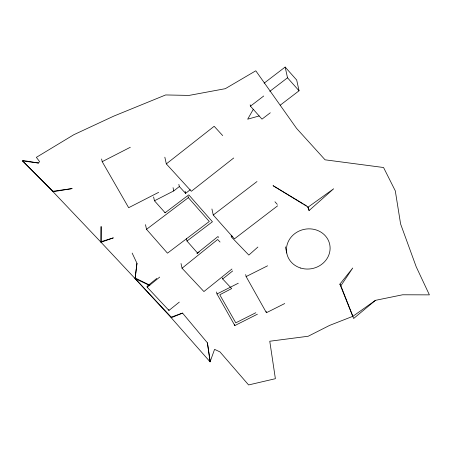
<?xml version="1.0" encoding="UTF-8"?>
<svg xmlns="http://www.w3.org/2000/svg" width="452" height="452" viewBox="0 0 452 452"><rect width="100%" height="100%" fill="white"/><g stroke="black" fill="none" stroke-linecap="round" stroke-linejoin="round"><path stroke-width="0.68" d="M101.214 241.634L113.333 237.871L101.039 242.278L101.101 226.616L101.039 242.278L171.229 317.134L171.223 317.739L210.084 361.832L214.576 349.356L219.994 351.922L248.606 384.94L275.381 378.697L269.765 341.243L308.196 336.243L329.621 325.395L352.865 316.31L375.476 300.337L402.608 294.783L429.4 294.868L416.213 266.799L400.602 223.977L395.297 190.857L383.562 167.517L325.073 159.816L296.585 128.402L255.792 70.794L225.316 88.682L189.06 95.412L165.658 94.948L113.706 116.147L73.845 134.702L36.352 157.352L39.561 161.562L38.499 163.036L22.6 160.957L22.713 160.437L38.499 163.036M210.203 361.312L207.417 342.842L182.535 313.089L171.223 317.739L135.097 278.596L136.967 263.296L132.148 253.075M136.967 263.296L135.097 278.596L149.736 285.511M253.289 109.339L247.673 119.187L259.165 115.949M352.865 316.31L340.864 285.777L352.746 268.013L339.881 284.144L353.645 318.485L375.476 300.337M257.877 247.052L248.837 255.075L231.294 236.871L232.238 236.147M307.733 206.999L309.083 210.542L333.655 188.789L308.111 207.129L273.048 185.665L303.275 203.863M156.782 278.426L147.007 286.348L147.199 287.218L168.952 310.434L179.308 302.111M147.199 287.218L159.692 277.099M196.914 253.702L199.089 251.945M231.932 269.03L203.914 291.551L182.049 268.217L217.649 239.503L220.039 242.04M186.388 238.306L186.981 241.023L197.496 252.99L217.949 236.549L218.723 237.368M255.821 312.733L235.786 322.835L219.779 294.783L231.673 288.568L222.689 278.98L232.707 270.929M233.712 157.991L191.354 191.281L166.313 163.895L214.175 126.283L222.678 135.583M186.981 241.023L212.423 221.757L188.778 194.846L165.116 212.768L154.454 200.79L173.766 190.919L179.331 186.546L178.851 184.371M179.331 186.546L185.58 193.383L190.252 189.71M264.137 83.145L285.155 67.06L296.687 80.038L299.049 90.779L280.246 105.169M270.29 112.785L261.99 119.136L250.459 106.158L263.731 95.999M269.816 91.344L287.512 77.8L285.155 67.06M277.618 205.829L234.435 238.865L213.248 215.011L256.99 181.546M231.752 235.503L231.108 235.995L231.836 236.758M188.348 197.648L209.299 221.491L167.472 253.176L146.521 229.333L188.348 197.648L188.055 196.309M158.641 192.354L128.656 207.711L102.203 161.669L130.312 147.273M257.386 314.202L234.842 325.57L216.994 293.964L238.283 283.229M284.726 303.535L266.426 312.716L246.125 276.573L267.578 265.81M171.229 317.134L182.535 313.089M52.986 191.264L72.145 188.586L53.042 191.733L22.6 160.957L52.986 191.264L53.042 191.733L101.039 242.278M135.306 278.076L149.861 285.206M304.484 204.592L306.298 205.683M287.512 77.8L299.049 90.779M274.957 201.773L277.257 204.366M339.881 284.144L340.864 285.777M308.111 207.129L309.083 210.542M285.398 246.894L286.749 253.018M250.165 104.813L250.459 106.158M266.132 311.377L266.426 312.716M245.685 274.567L246.125 276.573M211.92 208.982L213.248 215.011M234.548 324.231L234.842 325.57M222.452 277.89L222.689 278.98M216.553 291.958L216.994 293.964M185.1 191.207L185.58 193.383M197.377 252.442L197.496 252.99M173.048 187.653L173.766 190.919M164.839 157.194L166.313 163.895M181.02 263.527L182.049 268.217M164.997 212.225L165.116 212.768M153.612 196.982L154.454 200.79M168.76 309.563L168.952 310.434M145.487 224.644L146.521 229.333M101.615 158.991L102.203 161.669M207.417 342.842L210.084 361.832M300.625 268.042A21.916 20.018 -12.4 0 0 329.813 244.899A21.916 20.018 -12.4 0 0 294.399 233.927A21.916 20.018 -12.4 0 0 300.625 268.042"/></g></svg>
